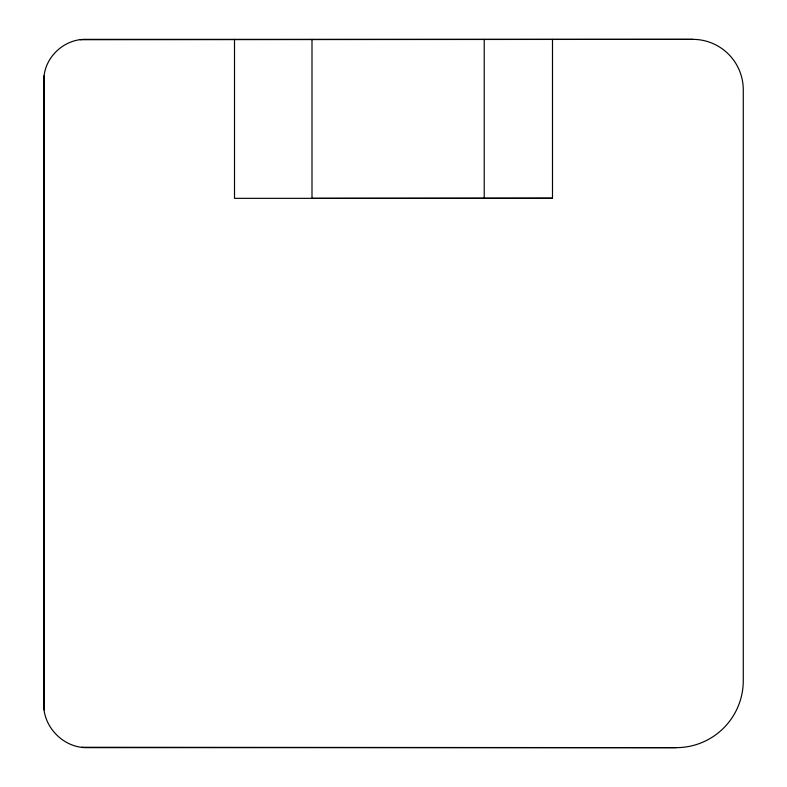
<?xml version="1.0" encoding="UTF-8"?>
<svg xmlns="http://www.w3.org/2000/svg" width="787" height="787" viewBox="0 0 787 787"><rect width="100%" height="100%" fill="white"/><g stroke="black" fill="none" stroke-linecap="round" stroke-linejoin="round"><path stroke-width="1.18" d="M44.082 75.719L43.728 704.178C43.236 727.414 63.963 748.142 87.2 747.65L676.289 747.65A66.984 66.984 0 0 0 743.272 680.666L743.272 89.836A50.486 50.486 0 0 0 692.796 39.35L85.547 39.35C65.173 39.025 46.423 55.464 44.082 75.719L44.092 709.854M552.494 198.108L311.996 198.344L311.996 39.35M80.087 39.704L692.796 39.35M81.523 747.276L676.289 747.65M552.494 39.35L552.494 198.344L234.506 198.344L234.506 39.35M484.221 39.35L484.221 198.108"/></g></svg>
